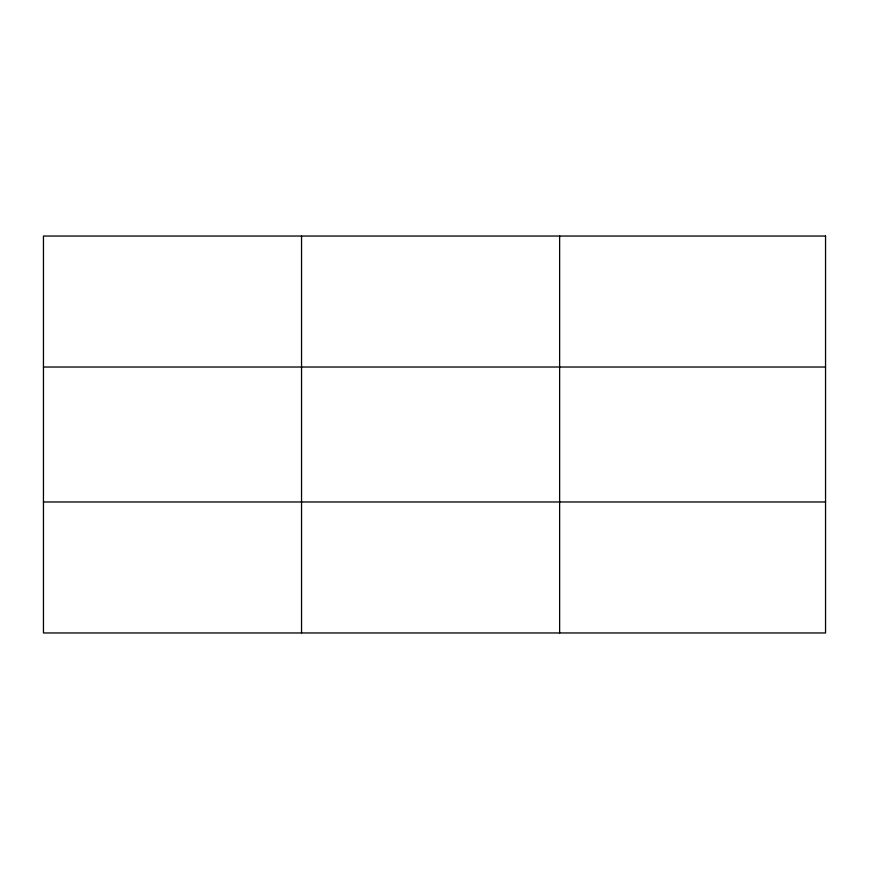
<?xml version="1.0" encoding="UTF-8"?>
<svg xmlns="http://www.w3.org/2000/svg" width="869" height="869" viewBox="0 0 869 869"><rect width="100%" height="100%" fill="white"/><g stroke="black" fill="none" stroke-linecap="round" stroke-linejoin="round"><path stroke-width="1.3" d="M301.543 236.042L301.543 632.958M559.636 236.042L559.636 632.958M43.45 367.022L825.55 367.022M43.45 501.978L825.55 501.978M825.55 236.042L825.55 632.958L43.45 632.958L43.45 236.042L825.55 236.042"/></g></svg>
